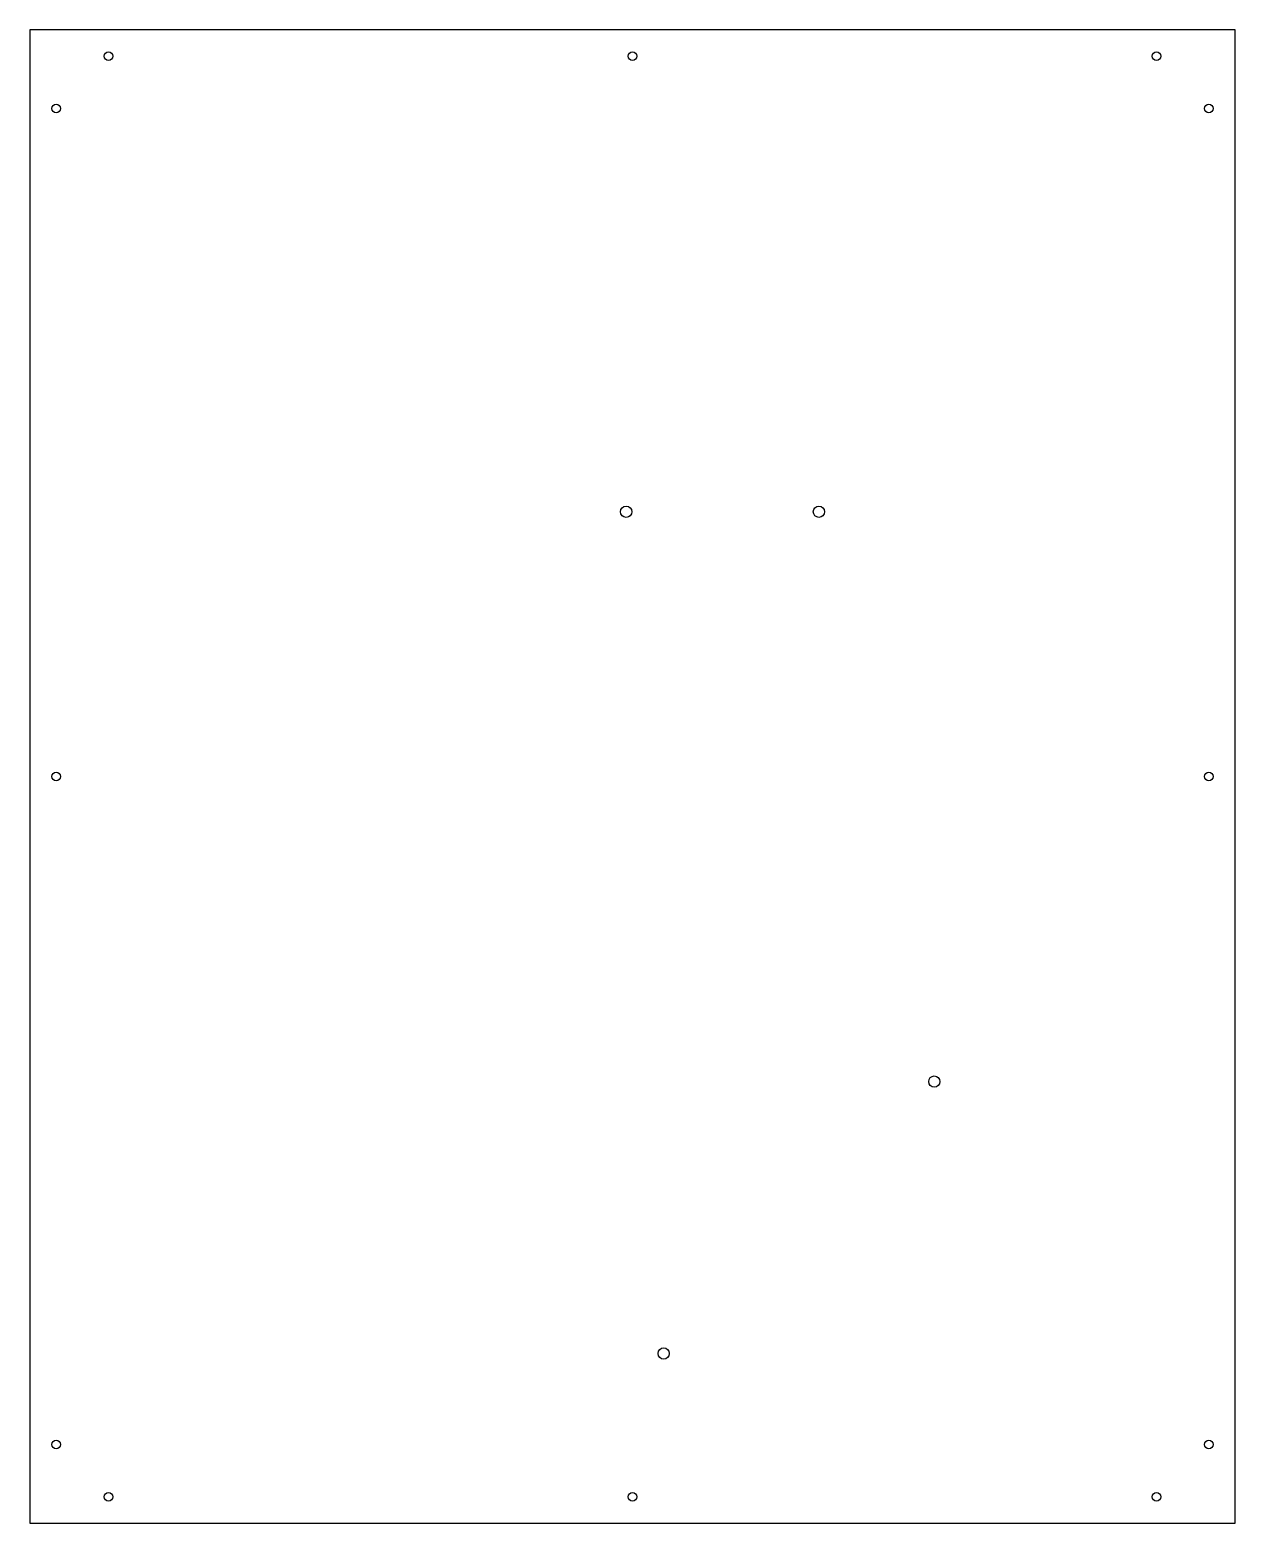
# Model space of a CAD drawing. Header units: millimetres. Extents: x -285 to 175, y -515 to 55.
import ezdxf

# ---------------------------------------------------------------- set-up
doc = ezdxf.new("R2010")
doc.units = ezdxf.units.MM
doc.layers.get('0').update_dxf_attribs({"linetype": 'CONTINUOUS'})

msp = doc.modelspace()

# ---------------------------------------------------------------- linework, layer by layer
msp.add_lwpolyline([(175, -515), (175, 55), (-285, 55), (-285, -515)], close=True)
msp.add_lwpolyline([(175, -515), (175, 55), (-285, 55), (-285, -515)], close=True)
for centre, radius in [((-255, 45), 1.65), ((-255, 45), 1.65), ((-55, 45), 1.65), ((-55, 45), 1.65), ((145, 45), 1.65), ((145, 45), 1.65), ((-275, 25), 1.65), ((-275, 25), 1.65), ((165, 25), 1.65), ((165, 25), 1.65), ((-57.41, -128.95), 2.15), ((-57.41, -128.95), 2.15), ((16.14, -128.95), 2.15), ((16.14, -128.95), 2.15), ((-275, -230), 1.65), ((-275, -230), 1.65), ((165, -230), 1.65), ((165, -230), 1.65), ((60.19, -346.45), 2.15), ((60.19, -346.45), 2.15), ((-43.11, -450.25), 2.15), ((-43.11, -450.25), 2.15), ((-275, -485), 1.65), ((-275, -485), 1.65), ((165, -485), 1.65), ((165, -485), 1.65), ((-255, -505), 1.65), ((-255, -505), 1.65), ((-55, -505), 1.65), ((-55, -505), 1.65), ((145, -505), 1.65), ((145, -505), 1.65)]:
    msp.add_circle(centre, radius)

doc.saveas('drawing.dxf')
